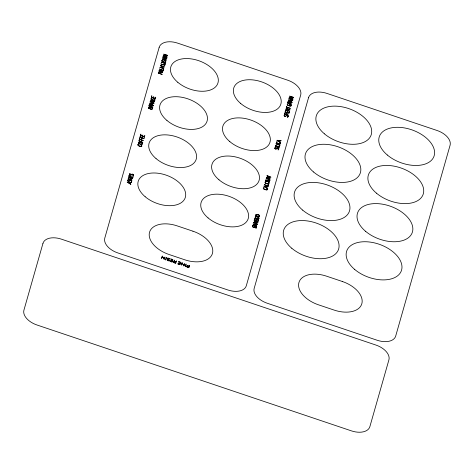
<?xml version="1.0" encoding="UTF-8"?>
<svg xmlns="http://www.w3.org/2000/svg" width="474" height="474" viewBox="0 0 474 474"><rect width="100%" height="100%" fill="white"/><g stroke="black" fill="none" stroke-linecap="round" stroke-linejoin="round"><path stroke-width="0.71" d="M131.754 181.435L131.612 180.855A0.966 0.575 20.1 0 0 131.227 180.529L131.126 180.481A1.274 0.758 20.1 0 0 130.836 180.369A0.966 0.575 20.1 0 0 130.072 180.345A1.262 0.752 20.1 0 0 129.858 180.487L129.811 180.547A8.876 5.291 20.1 0 0 129.722 180.653L129.088 181.139A0.687 0.409 20.1 0 1 128.798 181.139L128.715 181.127A1.067 0.634 20.1 0 1 128.507 181.062A1.078 0.64 20.1 0 1 127.867 180.369A1.078 0.64 20.1 0 1 128.413 179.877M133.502 175.285L133.366 174.71A0.966 0.575 20.1 0 0 132.981 174.385L132.88 174.331A1.274 0.758 20.1 0 0 132.59 174.219A0.966 0.575 20.1 0 0 131.825 174.195A1.262 0.752 20.1 0 0 131.612 174.343L131.565 174.396A8.876 5.291 20.1 0 0 131.47 174.509L130.842 174.995A0.687 0.409 20.1 0 1 130.551 174.995L130.469 174.977A1.067 0.634 20.1 0 1 130.255 174.918M288.121 116.551L287.985 115.97M131.594 181.394L131.482 180.896A0.8 0.48 20.1 0 0 131.162 180.618L131.079 180.576A0.936 0.557 20.1 0 0 130.137 180.476A2.957 1.766 20.1 0 0 129.876 180.754M278.647 149.197L278.534 148.7A0.8 0.48 20.1 0 0 278.214 148.421L278.131 148.374M287.967 116.515L287.854 116.012A0.8 0.48 20.1 0 0 287.534 115.733L287.445 115.692M149.15 105.169L148.931 105.921L152.865 107.243L151.076 106.532L151.277 105.82L153.28 105.797L151.259 105.447A0.859 0.51 20.1 0 0 150.969 105.098L150.513 104.861M160.621 73.115L160.443 73.748L158.464 73.079L158.642 72.451A1.167 0.693 20.1 0 1 158.956 72.066M160.775 73.168L160.597 73.796L162.215 74.454L158.28 73.132L158.488 72.398A1.351 0.806 20.1 0 1 158.914 71.924A1.339 0.8 20.1 0 1 160.301 72.249A1.339 0.8 20.1 0 1 160.858 73.197M252.589 225.956L252.352 226.785L256.28 228.113L256.535 227.23A1.179 0.705 20.1 0 0 256.475 226.738M287.914 102.028L287.7 102.781L291.634 104.102L289.845 103.391L290.047 102.68L292.043 102.657L290.029 102.307A0.859 0.51 20.1 0 0 289.738 101.957L289.282 101.72M256.511 219.758L256.292 220.534L258.099 221.139L258.318 220.369M287.025 113.95L286.841 114.584L288.459 115.235L284.53 113.914L284.738 113.179A1.351 0.806 20.1 0 1 285.158 112.705A1.339 0.8 20.1 0 1 286.551 113.031A1.339 0.8 20.1 0 1 287.108 113.979M256.375 227.182L256.156 227.958L254.348 227.354L254.568 226.578A0.954 0.569 20.1 0 1 254.828 226.27A1.019 0.604 20.1 0 1 255.936 226.465A1.019 0.604 20.1 0 1 256.44 227.206M173.52 261.737L173.727 261.488A0.859 0.51 20.1 0 1 174.165 261.399C175.451 262.116 172.791 257.696 174.734 261.518L175.907 261.915L176.387 260.866L175.706 263.248L174.468 262.833A1.28 0.764 20.1 0 1 173.366 261.684M161.853 60.482L162.25 60.18A0.901 0.539 20.1 0 1 162.866 60.198L162.855 60.305A0.841 0.504 20.1 0 0 162.209 60.346L162.167 61.306L164.01 62.106M137.863 144.635L138.183 144.369A0.918 0.551 20.1 0 1 138.87 144.369L138.775 144.452A0.859 0.515 20.1 0 0 138.124 144.576L138.402 145.607L141.181 146.448A0.841 0.504 20.1 0 0 141.507 146.336L141.631 145.648A0.847 0.504 20.1 0 0 141.122 145.216L141.163 145.127A0.912 0.545 20.1 0 1 141.732 145.554L141.85 145.98A1.908 1.138 20.1 0 1 141.827 146.128A1.25 0.747 20.1 0 1 141.145 146.59M276.437 142.182L276.757 141.91A0.918 0.551 20.1 0 1 277.444 141.916L277.349 141.999A0.859 0.515 20.1 0 0 276.692 142.117L276.976 143.154L279.755 143.995A0.841 0.504 20.1 0 0 280.081 143.883L280.205 143.195A0.847 0.504 20.1 0 0 279.696 142.763L279.737 142.674A0.912 0.545 20.1 0 1 280.306 143.101L280.424 143.521A1.908 1.138 20.1 0 1 280.401 143.675A1.25 0.747 20.1 0 1 279.719 144.137A2.619 1.564 20.1 0 1 278.57 143.853M129.864 180.748L129.159 181.264A0.835 0.498 20.1 0 1 128.821 181.258L128.727 181.24A1.09 0.646 20.1 0 1 127.885 180.807A1.369 0.818 20.1 0 1 128.324 179.729M267.01 189.713L267.135 189.025A0.847 0.504 20.1 0 0 266.631 188.593L266.672 188.504A0.912 0.545 20.1 0 1 267.241 188.925L267.36 189.351A1.908 1.138 20.1 0 1 267.336 189.505M256.345 218.372C256.967 219.029 259.936 219.284 258.845 217.696A1.86 1.108 20.1 0 0 257.809 217.157C257.186 216.44 254.236 216.274 255.314 217.815A1.86 1.108 20.1 0 0 256.351 218.354M149.109 106.982L148.463 107.397L148.694 108.185M148.652 108.208A1.86 1.108 20.1 0 0 149.731 108.73C150.341 109.423 153.315 109.648 152.225 108.072M154.234 100.346C155.632 100.079 154.198 98.586 153.327 98.681L153.001 99.226L153.203 98.527L153.766 98.722A3.152 1.878 20.1 0 1 154.026 98.811A1.392 0.83 20.1 0 1 155.022 99.777A1.392 0.83 20.1 0 1 154.293 100.476A2.601 1.552 20.1 0 1 153.138 100.204L151.656 99.682A1.256 0.747 20.1 0 1 151.218 99.392M165.071 62.319C166.469 62.053 165.035 60.548 164.164 60.654L163.844 61.199L164.04 60.506L164.608 60.696A3.152 1.878 20.1 0 1 164.863 60.791A1.392 0.83 20.1 0 1 165.864 61.75A1.392 0.83 20.1 0 1 165.13 62.45M149.221 107.094L151.188 107.509A1.86 1.108 20.1 0 1 152.261 108.048M149.849 107.065L148.718 107.29L148.866 108.191A1.902 1.138 20.1 0 0 149.79 108.641L150.679 108.955M139.83 142.212L138.58 142.336L138.675 143.332M168.584 258.217L167.737 258.117A0.966 0.575 20.1 0 0 167.369 258.283L167.328 258.336A1.274 0.758 20.1 0 0 167.257 258.508A0.966 0.575 20.1 0 0 167.488 259.053M149.92 107.195L151.129 107.598A1.908 1.138 20.1 0 1 152.083 108.048A1.197 0.711 20.1 0 1 151.793 109.138M139.901 142.342L141.11 142.739M289.395 105.856L287.991 105.352A1.256 0.747 20.1 0 1 287.487 105.027M278.558 143.877L277.154 143.367A1.363 0.812 20.1 0 1 276.644 143.053M267.158 183.871L265.754 183.367A1.363 0.812 20.1 0 1 265.244 183.047A1.339 0.8 20.1 0 1 265.061 182.188L265.357 181.909A0.918 0.551 20.1 0 1 266.044 181.909L265.944 181.992A0.859 0.515 20.1 0 0 265.292 182.117L265.576 183.148L268.349 183.989A0.841 0.504 20.1 0 0 268.675 183.876L268.799 183.189A0.847 0.504 20.1 0 0 268.296 182.757L268.337 182.668A0.912 0.545 20.1 0 1 268.906 183.094L269.025 183.521A1.908 1.138 20.1 0 1 269.001 183.669A1.25 0.747 20.1 0 1 268.32 184.131A2.619 1.564 20.1 0 1 267.164 183.847M139.771 143.8L140.66 144.102M139.984 146.33L138.58 145.826A1.363 0.812 20.1 0 1 138.07 145.506A1.339 0.8 20.1 0 1 137.887 144.647M258.395 214.953C257.838 214.319 255.042 214.124 256.132 215.546M257.056 216.014L257.945 216.31M188.048 265.89L189.09 266.24L189.541 265.298L188.859 267.68L187.657 267.271A1.351 0.806 20.1 0 1 186.774 266.803A1.339 0.8 20.1 0 1 186.792 265.908A1.339 0.8 20.1 0 1 188.065 265.837M174.74 261.624L175.878 262.004L175.57 263.1L174.503 262.744M269.185 179.498L266.133 178.443L268.61 179.391A2.145 1.28 20.1 0 1 269.428 179.735A1.031 0.61 20.1 0 1 269.759 180.345L269.747 180.393A1.221 0.729 20.1 0 1 269.185 180.944M287.599 115.65L287.499 115.597A1.274 0.758 20.1 0 0 287.208 115.484A0.966 0.575 20.1 0 0 286.438 115.46A1.262 0.752 20.1 0 0 286.231 115.609L286.183 115.662A8.876 5.291 20.1 0 0 286.089 115.769L285.461 116.254A0.687 0.409 20.1 0 1 285.17 116.26L285.087 116.243A1.067 0.634 20.1 0 1 284.874 116.177A1.078 0.64 20.1 0 1 284.24 115.484A1.078 0.64 20.1 0 1 284.779 114.992M132.833 174.426L132.916 174.473A0.8 0.48 20.1 0 1 133.235 174.746L133.348 175.25A1.428 0.853 20.1 0 1 132.75 175.866M255.486 217.815C254.384 216.345 257.21 216.624 257.749 217.222A1.908 1.138 20.1 0 1 258.703 217.673M138.846 143.332C137.744 141.88 140.665 142.082 141.169 142.65A1.86 1.108 20.1 0 1 142.241 143.195M259.491 215.421C260.576 216.974 257.625 216.784 256.997 216.103A1.86 1.108 20.1 0 1 255.924 215.557M255.96 215.54C254.876 213.952 257.844 214.201 258.46 214.864A1.86 1.108 20.1 0 1 259.533 215.403M142.206 143.213C143.29 144.76 140.334 144.57 139.706 143.889A1.86 1.108 20.1 0 1 138.633 143.349M278.013 149.772L278.084 149.891A1.635 0.978 20.1 0 0 278.736 149.221L278.665 148.658A0.966 0.575 20.1 0 0 278.279 148.332L278.179 148.279A1.274 0.758 20.1 0 0 277.888 148.172A0.966 0.575 20.1 0 0 277.124 148.149A1.262 0.752 20.1 0 0 276.911 148.291L276.863 148.344A8.876 5.291 20.1 0 0 276.775 148.457L276.141 148.943A0.687 0.409 20.1 0 1 275.85 148.943L275.767 148.925A1.067 0.634 20.1 0 1 275.56 148.866M132.708 175.824L132.785 175.943A1.635 0.978 20.1 0 0 133.437 175.273M276.615 143.059A1.339 0.8 20.1 0 1 276.461 142.194M278.576 149.186A1.428 0.853 20.1 0 1 278.054 149.814M275.536 148.895A1.078 0.64 20.1 0 1 274.92 148.172A1.078 0.64 20.1 0 1 275.465 147.681M274.991 148.599A1.369 0.818 20.1 0 1 275.376 147.527M274.938 148.611A1.09 0.646 20.1 0 0 275.779 149.032L275.874 149.061A0.835 0.498 20.1 0 0 276.212 149.061L276.917 148.552A2.957 1.766 20.1 0 1 277.177 148.273A0.936 0.557 20.1 0 1 278.143 148.356M269.179 181.062A2.311 1.381 20.1 0 1 268.207 180.801L265.724 179.877L268.231 180.718A4.236 2.524 20.1 0 0 268.604 180.837A1.12 0.67 20.1 0 0 269.161 180.908M269.173 181.032A1.221 0.729 20.1 0 0 269.825 180.707L269.842 180.653A1.345 0.8 20.1 0 0 269.238 179.445M267.01 189.713A0.841 0.504 20.1 0 1 266.69 189.825L263.911 188.978L263.627 187.947A0.859 0.515 20.1 0 1 264.285 187.823L264.379 187.745A0.918 0.551 20.1 0 0 263.692 187.74L263.372 188.012A1.339 0.8 20.1 0 0 263.55 188.889A1.363 0.812 20.1 0 0 264.089 189.197L265.493 189.701A2.619 1.564 20.1 0 0 266.655 189.985A1.25 0.747 20.1 0 0 267.33 189.499M257.056 215.996A1.902 1.138 20.1 0 1 256.108 215.563M259.094 216.571A2.21 1.315 20.1 0 1 257.957 216.292M259.302 215.427A1.197 0.711 20.1 0 1 259.059 216.488M258.395 214.965A1.908 1.138 20.1 0 1 259.349 215.397M255.456 217.839A1.902 1.138 20.1 0 0 256.41 218.271L257.299 218.585A2.21 1.315 20.1 0 0 258.449 218.84M258.656 217.696A1.197 0.711 20.1 0 1 258.413 218.763M254.864 218.751A1.179 0.705 20.1 0 0 254.538 219.142L254.295 219.972L258.223 221.293L258.478 220.41A1.179 0.705 20.1 0 0 258.419 219.918A1.215 0.723 20.1 0 0 256.807 219.373M258.431 220.303A1.067 0.64 20.1 0 0 257.702 219.432A1.067 0.64 20.1 0 0 256.493 219.492A1.049 0.628 20.1 0 0 254.911 218.792M254.959 218.917A0.924 0.551 20.1 0 1 256.233 219.326A1.007 0.598 20.1 0 1 256.333 219.746L256.138 220.481L254.479 219.924L254.686 219.195A1.037 0.616 20.1 0 1 254.917 218.881M256.523 219.758A0.954 0.569 20.1 0 1 256.772 219.45M252.595 225.962A1.179 0.705 20.1 0 1 252.92 225.571M256.428 226.744A1.215 0.723 20.1 0 0 254.864 226.193A1.067 0.64 20.1 0 0 254.55 226.311A1.049 0.628 20.1 0 0 252.968 225.612M254.342 226.134A1.007 0.598 20.1 0 1 254.39 226.566L254.194 227.301L252.535 226.738L252.743 226.009A1.037 0.616 20.1 0 1 252.974 225.701M253.015 225.737A0.924 0.551 20.1 0 1 254.289 226.139M187.029 266.803A1.155 0.687 20.1 0 1 187.248 265.908A1.144 0.681 20.1 0 1 188.018 265.991L189.061 266.329L188.723 267.532L187.68 267.182A1.167 0.693 20.1 0 1 186.981 266.821M173.988 261.5A1.061 0.634 20.1 0 1 174.734 261.63M174.029 261.559A1.031 0.61 20.1 0 0 173.839 262.383A1.256 0.752 20.1 0 0 174.509 262.726M169.751 258.964A1.428 0.853 20.1 0 0 168.59 258.366L167.849 258.223A0.8 0.48 20.1 0 0 167.529 258.36L167.488 258.407A0.936 0.557 20.1 0 0 167.666 259.053A2.957 1.766 20.1 0 0 168.187 259.337L169.224 260.03A0.835 0.498 20.1 0 1 169.337 260.279L169.342 260.339A1.09 0.646 20.1 0 1 168.963 260.795A1.369 0.818 20.1 0 1 167.138 260.108M168.59 258.265A1.635 0.978 20.1 0 1 169.905 258.952M167.494 259.053A1.262 0.752 20.1 0 0 167.784 259.26L167.885 259.314A8.876 5.291 20.1 0 0 168.086 259.414L169.064 260.042A0.687 0.409 20.1 0 1 169.165 260.256L169.171 260.309A1.067 0.634 20.1 0 1 169.147 260.439M169.2 260.463A1.078 0.64 20.1 0 1 168.294 260.659A1.078 0.64 20.1 0 1 167.34 260.096M154.24 100.381A2.257 1.345 20.1 0 1 153.179 100.109L151.325 99.333L151.372 98.373A0.841 0.504 20.1 0 1 152.018 98.325L152.024 98.225A0.901 0.539 20.1 0 0 151.407 98.201L151.016 98.509A1.386 0.824 20.1 0 0 151.182 99.404M149.073 105.145A1.28 0.764 20.1 0 1 150.542 104.772M151.046 105.281A1.061 0.634 20.1 0 1 151.099 105.779L150.922 106.478L149.114 105.868L149.298 105.228A1.256 0.752 20.1 0 1 149.588 104.837A1.031 0.61 20.1 0 1 150.969 105.293M151.828 109.216A2.21 1.315 20.1 0 1 150.685 108.937M130.232 174.947A1.078 0.64 20.1 0 1 129.621 174.225A1.078 0.64 20.1 0 1 130.16 173.733M129.686 174.651A1.369 0.818 20.1 0 1 130.072 173.579M129.639 174.663A1.09 0.646 20.1 0 0 130.48 175.084L130.575 175.113A0.835 0.498 20.1 0 0 130.913 175.113L131.618 174.604A2.957 1.766 20.1 0 1 131.879 174.325A0.936 0.557 20.1 0 1 132.844 174.402M131.523 181.382A1.428 0.853 20.1 0 1 131.002 182.016M131.683 181.418A1.635 0.978 20.1 0 1 131.079 182.135M139.771 143.788A1.902 1.138 20.1 0 1 138.817 143.355M141.809 144.357A2.21 1.315 20.1 0 1 140.665 144.084M142.016 143.213A1.197 0.711 20.1 0 1 141.773 144.28M141.11 142.757A1.908 1.138 20.1 0 1 142.064 143.189M141.145 146.608A2.619 1.564 20.1 0 1 139.996 146.306M287.896 116.497A1.428 0.853 20.1 0 1 287.368 117.131M288.05 116.539A1.635 0.978 20.1 0 1 287.451 117.25M287.931 116.029A0.936 0.557 20.1 0 0 286.503 115.591A2.957 1.766 20.1 0 0 286.249 115.869L285.532 116.379A0.835 0.498 20.1 0 1 285.194 116.373L285.099 116.355A1.09 0.646 20.1 0 1 284.258 115.923M284.305 115.917A1.369 0.818 20.1 0 1 284.69 114.844M286.782 113.351A1.144 0.681 20.1 0 1 286.847 113.89L286.687 114.53L284.714 113.861L284.892 113.233A1.167 0.693 20.1 0 1 285.206 112.848A1.155 0.687 20.1 0 1 286.705 113.363M287.451 105.032A1.386 0.824 20.1 0 1 287.315 104.156L287.677 103.836A0.901 0.539 20.1 0 1 288.293 103.859L288.281 103.96A0.841 0.504 20.1 0 0 287.635 104.002L287.594 104.961L289.436 105.761A2.257 1.345 20.1 0 0 290.509 106.01C291.871 105.672 290.479 104.233 289.596 104.316L289.27 104.861L289.466 104.162L290.035 104.351A3.152 1.878 20.1 0 1 290.295 104.446A1.392 0.83 20.1 0 1 291.291 105.406A1.392 0.83 20.1 0 1 290.556 106.105A2.601 1.552 20.1 0 1 289.407 105.838M287.842 102.005A1.28 0.764 20.1 0 1 289.312 101.632M289.81 102.147A1.061 0.634 20.1 0 1 289.869 102.639L289.691 103.338L287.884 102.734L288.068 102.088A1.256 0.752 20.1 0 1 288.358 101.697M288.399 101.732A1.031 0.61 20.1 0 1 289.738 102.159M160.532 72.569A1.144 0.681 20.1 0 1 160.597 73.109M158.997 72.107A1.155 0.687 20.1 0 1 160.461 72.581M165.082 62.355A2.257 1.345 20.1 0 1 164.016 62.082M161.889 60.5A1.386 0.824 20.1 0 0 162.025 61.377A1.256 0.747 20.1 0 0 162.493 61.661L163.968 62.201A2.601 1.552 20.1 0 0 165.136 62.479M42.956 243.399L23.931 310.15A16.602 9.901 20.1 0 0 36.936 324.98L351.43 430.872A16.602 9.901 20.1 0 0 369.874 426.63L388.905 359.879A16.602 9.901 20.1 0 0 375.9 345.048L61.401 239.157A16.602 9.901 20.1 0 0 42.956 243.399M159.163 47.37L104.79 238.09A16.602 9.901 20.1 0 0 117.801 252.92L227.87 289.981A16.602 9.901 20.1 0 0 246.314 285.739L300.688 95.019A16.602 9.901 20.1 0 0 287.677 80.189L177.608 43.128A16.602 9.901 20.1 0 0 159.163 47.37M127.222 182.081L130.877 184.374L130.018 183.728L130.356 182.531L131.405 182.526L127.222 182.081M128.187 178.698L132.086 180.12L130.202 179.379L130.563 178.117C137.501 180.321 123.613 175.635 130.409 178.064L130.048 179.326L128.187 178.698M129.177 175.214L128.804 176.524L132.738 177.845L133.111 176.541L132.613 177.691L130.848 177.098L131.144 176.067L130.694 177.045L128.987 176.47L129.177 175.214M139.285 139.759L138.912 141.062L142.846 142.39L140.991 141.655L141.288 140.618L140.837 141.602L139.095 141.015L139.285 139.759M139.806 137.94L139.433 139.243L143.361 140.571L141.507 139.836L141.803 138.799L141.353 139.783L139.617 139.196L139.806 137.94M140.322 136.115L139.954 137.424L143.883 138.752L144.256 137.448L143.758 138.598L141.993 138.005L142.289 136.968L141.839 137.952L140.132 137.377L140.322 136.115M140.873 134.195L140.5 135.505L144.434 136.826L144.801 135.523L144.303 136.672L142.544 136.079L142.84 135.049L142.39 136.026L140.683 135.451L140.873 134.195M149.725 103.148L153.38 105.435L152.521 104.795L152.859 103.593L153.908 103.587L149.725 103.148M150.134 101.714L154.038 103.131L150.436 101.809C162.594 102.74 142.674 97.982 154.168 101.513L150.134 101.714M151.804 95.843L151.431 97.152L155.365 98.474L155.733 97.17L155.241 98.319L153.475 97.727L153.772 96.696L153.321 97.68L151.615 97.105L151.804 95.843M159.033 70.49L162.689 72.777L161.83 72.137L162.173 70.934L163.216 70.928L159.033 70.49M159.442 69.05L163.346 70.472L163.72 69.163L163.222 70.324L159.442 69.05M159.945 67.29L163.844 68.724L160.271 67.415L163.364 67.486L160.757 65.702C171.831 69.945 153.967 61.975 163.103 67.432L159.945 67.29M160.911 63.913L164.81 65.335L165.183 64.02L164.685 65.181L160.911 63.913M161.409 62.165L165.308 63.587L161.409 62.165M162.298 59.031L166.202 60.447L162.606 59.126C174.764 60.056 154.844 55.304 166.333 58.829L162.298 59.031M162.997 56.59L166.895 58.018L162.997 56.59M163.257 55.683L167.156 57.099L163.56 55.778C175.718 56.708 155.798 51.95 167.286 55.482L163.257 55.683M130.196 182.508L129.87 183.645L127.476 182.217L130.196 182.508M152.699 103.569L152.373 104.707L149.98 103.279L152.699 103.569M162.007 70.91L161.681 72.048L159.294 70.62L162.007 70.91M162.256 256.108L161.581 258.496L162.369 256.351L164.247 259.391L164.928 257.009L164.134 259.154L162.256 256.108M166.273 257.459L165.758 259.9L166.273 257.459M170.006 261.227L172.139 262.051L172.82 259.663L170.67 258.94L172.625 259.705L172.323 260.771L170.587 260.291L172.293 260.866L172.003 261.897L170.006 261.227M177.851 263.87L179.984 264.693L180.665 262.306L178.514 261.583L180.47 262.347L180.167 263.414L178.437 262.934L180.144 263.508L179.847 264.539L177.851 263.87M182.01 262.762L181.329 265.144L182.123 262.999L184.001 266.044L184.676 263.657L183.888 265.801L182.01 262.762M186.021 264.113L185.506 266.548L186.021 264.113M253.134 224.036L256.789 226.323L255.93 225.683L256.274 224.48L257.317 224.475L253.134 224.036M253.549 222.584L257.447 224.018L253.874 222.703L256.967 222.78L254.36 220.997C265.434 225.233 247.57 217.264 256.707 222.721L253.549 222.584M263.947 186.104L267.603 188.391L266.743 187.751L267.087 186.549L268.13 186.549L263.947 186.104M264.356 184.664L268.26 186.092L268.634 184.777L268.136 185.938L264.356 184.664M265.464 180.778L269.368 182.206L265.464 180.778M266.394 177.531L270.293 178.965L266.72 177.649L269.813 177.726L267.206 175.943C278.274 180.179 260.416 172.21 269.552 177.667L266.394 177.531M275.24 146.502L279.139 147.924L275.24 146.502M275.501 145.583L279.399 147.011L279.779 145.696L279.275 146.857L275.501 145.583M275.998 143.841L279.897 145.263L275.998 143.841M277.012 140.274L280.667 142.567L279.808 141.922L280.152 140.719L281.195 140.719L277.012 140.274M285.478 110.566L285.111 111.876L289.039 113.203L289.413 111.9L288.915 113.049L287.149 112.457L287.445 111.42L286.995 112.403L285.289 111.828L285.478 110.566M285.686 109.861L289.59 111.277L285.988 109.956C298.146 110.886 278.226 106.129 289.721 109.66L285.686 109.861M286.717 106.229L286.278 107.776L286.64 107.1L290.414 108.374L286.669 107L286.717 106.229M288.494 100.008L292.15 102.295L291.285 101.655L291.629 100.452L292.677 100.452L288.494 100.008M288.903 98.568L292.808 99.99L288.903 98.568M289.164 97.662L293.068 99.078L289.466 97.757C301.624 98.687 281.704 93.929 293.199 97.454L289.164 97.662M256.108 224.457L255.788 225.594L253.394 224.166L256.108 224.457M266.921 186.531L266.595 187.668L264.208 186.241L266.921 186.531M279.986 140.701L279.66 141.839L277.272 140.411L279.986 140.701M291.469 100.435L291.143 101.572L288.749 100.144L291.469 100.435M308.55 97.668L254.177 288.388A16.602 9.901 20.1 0 0 267.182 303.218L377.257 340.279A16.602 9.901 20.1 0 0 395.701 336.036L450.069 145.322A16.602 9.901 20.1 0 0 437.064 130.492L326.989 93.425A16.602 9.901 20.1 0 0 308.55 97.668M192.93 231.188L177.205 225.891A24.903 14.848 20.1 0 0 149.541 232.254A24.903 14.848 20.1 0 0 169.052 254.497L184.777 259.793A24.903 14.848 20.1 0 0 212.441 253.43A24.903 14.848 20.1 0 0 192.93 231.188M342.317 281.485L326.592 276.188A24.903 14.848 20.1 0 0 298.928 282.551A24.903 14.848 20.1 0 0 318.433 304.8L334.158 310.091A24.903 14.848 20.1 0 0 361.828 303.733A24.903 14.848 20.1 0 0 342.317 281.485M208.074 217.916A24.903 14.848 20.1 0 0 247.908 219.462A24.903 14.848 20.1 0 0 218.034 194.186A24.903 14.848 20.1 0 0 208.074 217.916M218.952 179.77A24.903 14.848 20.1 0 0 258.786 181.317A24.903 14.848 20.1 0 0 228.906 156.041A24.903 14.848 20.1 0 0 218.952 179.77M229.825 141.625A24.903 14.848 20.1 0 0 269.659 143.172A24.903 14.848 20.1 0 0 239.785 117.896A24.903 14.848 20.1 0 0 229.825 141.625M240.697 103.48A24.903 14.848 20.1 0 0 280.531 105.032A24.903 14.848 20.1 0 0 250.657 79.751A24.903 14.848 20.1 0 0 240.697 103.48M145.174 196.734A24.903 14.848 20.1 0 0 185.008 198.286A24.903 14.848 20.1 0 0 155.134 173.004A24.903 14.848 20.1 0 0 145.174 196.734M156.053 158.594A24.903 14.848 20.1 0 0 195.886 160.141A24.903 14.848 20.1 0 0 166.013 134.859A24.903 14.848 20.1 0 0 156.053 158.594M166.925 120.449A24.903 14.848 20.1 0 0 206.759 121.996A24.903 14.848 20.1 0 0 176.885 96.72A24.903 14.848 20.1 0 0 166.925 120.449M177.797 82.304A24.903 14.848 20.1 0 0 217.631 83.851A24.903 14.848 20.1 0 0 187.757 58.575A24.903 14.848 20.1 0 0 177.797 82.304M354.694 269.445A29.056 17.325 20.1 0 0 401.17 271.252A29.056 17.325 20.1 0 0 366.313 241.758A29.056 17.325 20.1 0 0 354.694 269.445M365.567 231.3A29.056 17.325 20.1 0 0 412.042 233.107A29.056 17.325 20.1 0 0 377.186 203.619A29.056 17.325 20.1 0 0 365.567 231.3M376.445 193.161A29.056 17.325 20.1 0 0 422.915 194.962A29.056 17.325 20.1 0 0 388.064 165.473A29.056 17.325 20.1 0 0 376.445 193.161M387.317 155.016A29.056 17.325 20.1 0 0 433.787 156.823A29.056 17.325 20.1 0 0 398.936 127.328A29.056 17.325 20.1 0 0 387.317 155.016M324.417 133.834A29.056 17.325 20.1 0 0 370.893 135.641A29.056 17.325 20.1 0 0 336.036 106.152A29.056 17.325 20.1 0 0 324.417 133.834M313.545 171.979A29.056 17.325 20.1 0 0 360.015 173.786A29.056 17.325 20.1 0 0 325.164 144.292A29.056 17.325 20.1 0 0 313.545 171.979M302.667 210.124A29.056 17.325 20.1 0 0 349.142 211.931A29.056 17.325 20.1 0 0 314.292 182.437A29.056 17.325 20.1 0 0 302.667 210.124M291.794 248.269A29.056 17.325 20.1 0 0 338.27 250.071A29.056 17.325 20.1 0 0 303.413 220.582A29.056 17.325 20.1 0 0 291.794 248.269"/></g></svg>
